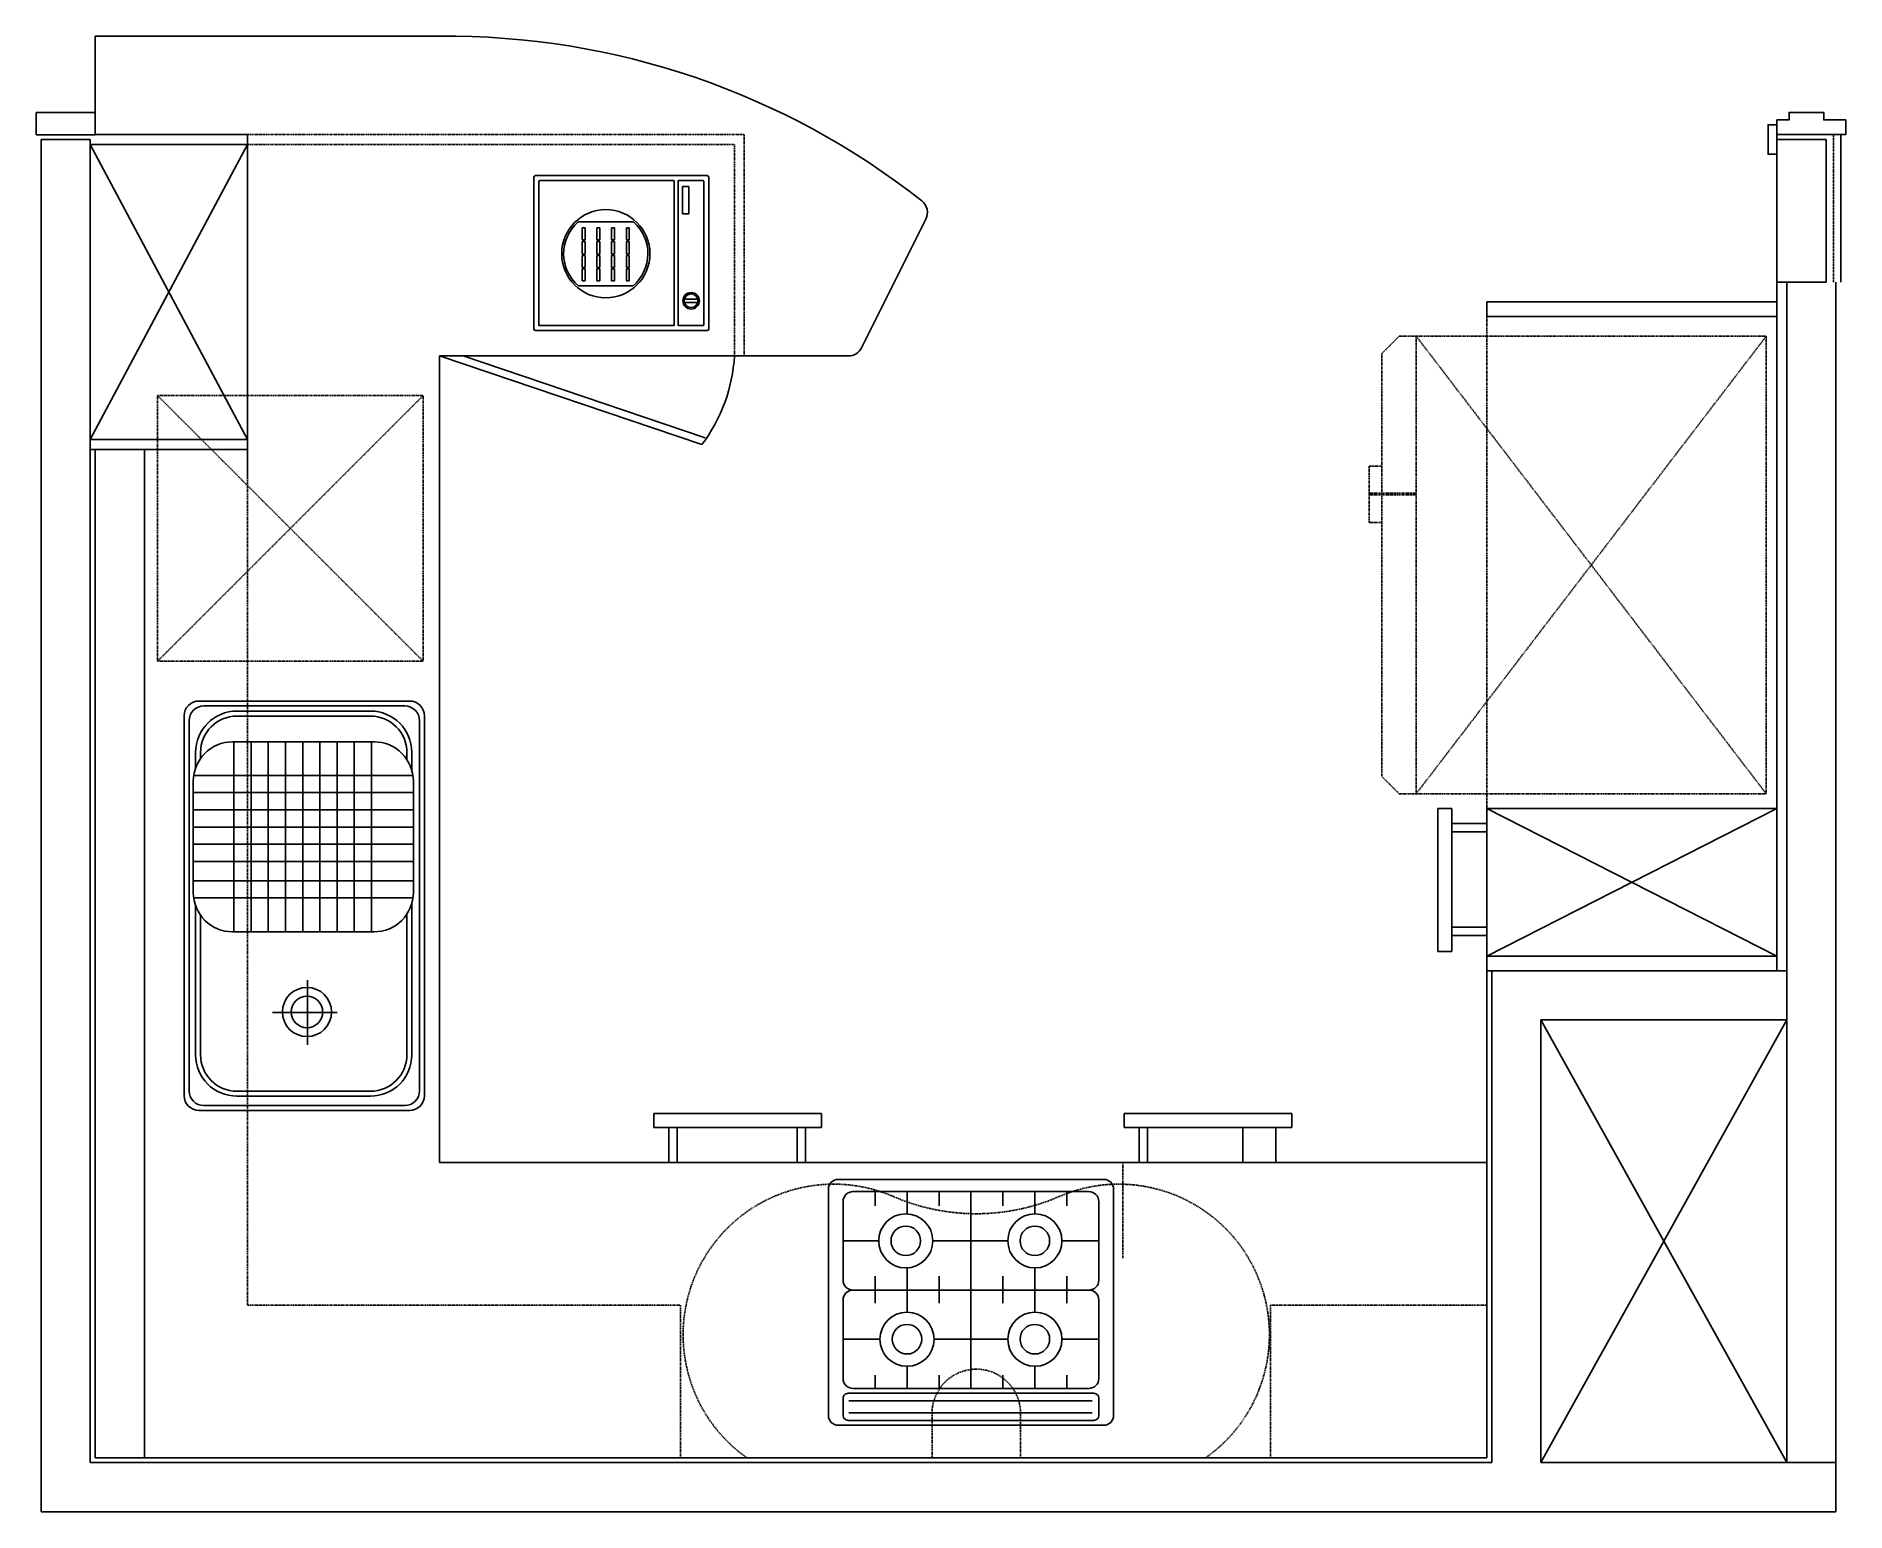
# Model space of a CAD drawing. Header units: millimetres. Extents: x -16097 to -12417, y -26215 to -23215.
import ezdxf

# ---------------------------------------------------------------- set-up
doc = ezdxf.new("R2010")
doc.units = ezdxf.units.MM
doc.linetypes.add('HID', pattern=[3, 2, -1])
doc.linetypes.add('HIDDEN', pattern=[2.5, 1.5, -1])
for name, color, linetype in [('1', 4, 'Continuous'), ('4', 4, 'Continuous'), ('DOO', 4, 'Continuous'), ('FIN', 6, 'Continuous'), ('FURN', 4, 'Continuous'), ('H1', 6, 'HID'), ('KIT', 4, 'Continuous'), ('OPEN', 6, 'Continuous'), ('W1', 3, 'Continuous'), ('WALL', 7, 'Continuous')]:
    doc.layers.add(name, color=color, linetype=linetype)

# ---------------------------------------------------------------- blocks, each defined once
blk = doc.blocks.new('HDCWP')
at = {"color": 4, "linetype": 'HIDDEN'}
blk.add_lwpolyline([(-96.8, 722.1), (-473.5, 722.1, 0.90158), (-175.2, 191.2, -0.207133), (161.6, 191.2, 0.90158), (459.9, 722.1), (83.2, 722.1), (83.2, 632.1, -1), (-96.8, 632.1)], format="xyb", close=True, dxfattribs=at)
blk = doc.blocks.new('BIOP')
at = {"layer": '1'}
for p, q in [((-284.7, 435.7), (-284.7, 895.7)), ((-264.7, 915.7), (275.3, 915.7)), ((-254.7, 895.7), (-254.7, 860.7)), ((-244.7, 905.7), (255.3, 905.7)), ((-241.5, 890.7), (254, 890.7)), ((265.3, 895.7), (265.3, 860.7)), ((295.3, 895.7), (295.3, 435.7)), ((255.3, 850.7), (-244.7, 850.7)), ((254, 865.7), (-241.5, 865.7)), ((-254.7, 820.7), (-254.7, 660.7)), ((245.3, 840.7), (-234.7, 840.7)), ((-189.7, 840.7), (-189.7, 814.1)), ((-124.7, 840.7), (-124.7, 795.7)), ((-59.7, 840.7), (-59.7, 814.1)), ((5.3, 840.7), (5.3, 440.8)), ((70.3, 840.7), (70.3, 814.1)), ((135.3, 840.7), (135.3, 795.7)), ((200.3, 840.7), (200.3, 814.1)), ((265.3, 820.7), (265.3, 660.7)), ((-179.7, 740.7), (-254.7, 740.7)), ((80.3, 740.7), (-69.7, 740.7)), ((265.3, 740.7), (190.3, 740.7)), ((-189.7, 667.5), (-189.7, 612.6)), ((-124.7, 685.7), (-124.7, 595.7)), ((-59.7, 667.5), (-59.7, 612.6)), ((70.3, 667.5), (70.3, 612.6)), ((135.3, 685.7), (135.3, 595.6)), ((200.3, 667.5), (200.3, 612.6)), ((245.3, 640.7), (-234.7, 640.7)), ((-254.7, 620.7), (-254.7, 460.7)), ((265.3, 620.7), (265.3, 460.7)), ((-179.7, 540.7), (-254.7, 540.7)), ((82.9, 540.7), (-69.7, 540.7)), ((265.3, 540.7), (192.9, 540.7)), ((-124.7, 485.7), (-124.7, 440.8)), ((135.3, 485.7), (135.3, 440.8)), ((-189.7, 469.6), (-189.7, 440.8)), ((-59.7, 469.6), (-59.7, 440.8)), ((70.3, 469.6), (70.3, 440.8)), ((200.3, 469.6), (200.3, 440.8)), ((275.3, 415.7), (-264.7, 415.7)), ((245.3, 440.7), (-234.7, 440.7))]:
    blk.add_line(p, q, dxfattribs=at)
for centre, radius in [((-124.7, 740.7), 55), ((135.3, 740.7), 55), ((-124.7, 740.7), 30), ((135.3, 740.7), 30), ((-124.7, 540.7), 55), ((137.9, 540.7), 55), ((-124.7, 540.7), 30), ((137.9, 540.7), 30)]:
    blk.add_circle(centre, radius, dxfattribs=at)
for centre, radius, start, end in [((-264.7, 895.7), 20, 90, 180), ((-244.7, 895.7), 10, 90, 180), ((255.3, 895.7), 10, 0, 90), ((275.3, 895.7), 20, 0, 90), ((-244.7, 860.7), 10, 180, 270), ((255.3, 860.7), 10, 270, 0), ((-234.7, 820.7), 20, 90, 180), ((245.3, 820.7), 20, 0, 90), ((-234.7, 660.7), 20, 180, 270), ((-234.7, 620.7), 20, 90, 180), ((245.3, 660.7), 20, 270, 0), ((245.3, 620.7), 20, 0, 90), ((-234.7, 460.7), 20, 180, 270), ((245.3, 460.7), 20, 270, 0), ((-264.7, 435.7), 20, 180, 270), ((275.3, 435.7), 20, 270, 0)]:
    blk.add_arc(centre, radius, start, end, dxfattribs=at)
blk = doc.blocks.new('JS90I')
at = {"color": 4}
for p, q in [((13.1, 211.6), (284.8, 211.6)), ((13.1, 201.6), (284.8, 201.6)), ((-70.9, -175.6), (-70.9, 127.6)), ((-60.9, -156.3), (-60.9, 127.6)), ((358.8, 127.6), (358.8, -158.5)), ((368.8, 127.6), (368.8, -180.2)), ((4.5, -122.4), (292, -122.4)), ((-75.5, -428.8), (-75.5, -202.4)), ((-74.8, -191.3), (371.2, -191.3)), ((372, -202.4), (372, -428.8)), ((-74.7, -226.3), (372, -226.3)), ((-74.7, -265.5), (371.1, -265.5)), ((-74.7, -300.5), (371.1, -300.5)), ((-74.7, -335.5), (371.1, -335.5)), ((-74.7, -370.5), (371.1, -370.5)), ((-74.7, -405.5), (371.1, -405.5)), ((-74.7, -440.5), (371.1, -440.5)), ((-70.9, -455.6), (-70.9, -487.2)), ((-60.9, -474.9), (-60.9, -487.2)), ((358.8, -487.2), (358.8, -472.7)), ((368.8, -487.2), (368.8, -451)), ((292, -508.8), (4.5, -508.8)), ((13.1, -561.2), (284.8, -561.2)), ((13.1, -571.2), (284.8, -571.2))]:
    blk.add_line(p, q, dxfattribs=at)
at = {"color": 4, "linetype": 'Continuous'}
for p, q in [((6.9, -122.4), (6.9, -508.8)), ((41.9, -122.4), (41.9, -508.8)), ((76.9, -122.4), (76.9, -508.8)), ((111.9, -122.4), (111.9, -508.8)), ((146.9, -122.4), (146.9, -508.8)), ((181.9, -122.4), (181.9, -508.8)), ((216.9, -122.4), (216.9, -508.8)), ((251.9, -122.4), (251.9, -508.8)), ((286.9, -122.4), (286.9, -508.8))]:
    blk.add_line(p, q, dxfattribs=at)
at = {"color": 4}
for points in [[(394.5, 210.7), (394.5, -561.7, -0.414214), (364.5, -591.7), (-64.1, -591.7, -0.414214), (-94.1, -561.7), (-94.1, 210.7, -0.414214), (-64.1, 240.7), (364.5, 240.7, -0.414214)], [(384.5, 200.7), (384.5, -551.7, -0.414214), (354.5, -581.7), (-54.1, -581.7, -0.414214), (-84.1, -551.7), (-84.1, 200.7, -0.414214), (-54.1, 230.7), (354.5, 230.7, -0.414214)]]:
    blk.add_lwpolyline(points, format="xyb", close=True, dxfattribs=at)
for radius in [49.9, 31.9]:
    blk.add_circle((155.6, 40.5), radius, dxfattribs=at)
for centre, radius, start, end in [((13.1, 127.6), 84, 90, 180), ((13.1, 127.6), 74, 90, 180), ((284.8, 127.6), 84, 0, 90), ((284.8, 127.6), 74, 0, 90), ((4.5, -202.4), 80, 90, 180), ((292, -202.4), 80, 0, 90), ((4.5, -428.8), 80, 180, 270), ((292, -428.8), 80, 270, 0), ((13.1, -487.2), 84, 180, 270), ((13.1, -487.2), 74, 180, 270), ((284.8, -487.2), 74, 270, 0), ((284.8, -487.2), 84, 270, 0)]:
    blk.add_arc(centre, radius, start, end, dxfattribs=at)
at = {"layer": 'FURN', "color": 4}
for p, q in [((156.7, 107.1), (156.7, -23.9)), ((216.9, 41.5), (85.8, 41.5))]:
    blk.add_line(p, q, dxfattribs=at)

msp = doc.modelspace()

# ---------------------------------------------------------------- linework, layer by layer
at = {"layer": '4'}
for p, q in [((-15084.5, -23501.2), (-15084.5, -23810.2)), ((-15081.5, -23498.2), (-14732.2, -23498.2)), ((-15074.5, -23509.2), (-15074.5, -23802.2)), ((-15073.5, -23508.2), (-14800.2, -23508.2)), ((-14799.2, -23509.2), (-14799.2, -23802.2)), ((-14791.2, -23509.2), (-14791.2, -23802.2)), ((-14790.2, -23508.2), (-14740.2, -23508.2)), ((-14739.2, -23509.2), (-14739.2, -23802.2)), ((-14729.2, -23501.2), (-14729.2, -23810.2)), ((-14782.3, -23575.7), (-14782.2, -23520.6)), ((-14782.2, -23520.6), (-14769.6, -23520.6)), ((-14769.6, -23520.6), (-14769.6, -23575.7)), ((-14769.6, -23575.7), (-14782.3, -23575.7)), ((-14994.8, -23592.4), (-14882, -23592.4)), ((-14986.6, -23604.4), (-14986.6, -23628.8)), ((-14986.6, -23604.4), (-14980.6, -23604.4)), ((-14980.6, -23604.4), (-14980.6, -23628.8)), ((-14956.6, -23604.4), (-14956.6, -23628.8)), ((-14956.6, -23604.4), (-14950.6, -23604.4)), ((-14950.6, -23604.4), (-14950.6, -23628.8)), ((-14926.6, -23604.4), (-14926.6, -23628.8)), ((-14926.6, -23604.4), (-14920.6, -23604.4)), ((-14920.6, -23604.4), (-14920.6, -23628.8)), ((-14896.6, -23604.4), (-14890.6, -23604.4)), ((-14896.6, -23604.4), (-14896.6, -23628.8)), ((-14890.6, -23604.4), (-14890.6, -23628.8)), ((-14986.6, -23628.8), (-14980.6, -23628.8)), ((-14986.6, -23631.8), (-14980.6, -23631.8)), ((-14986.6, -23631.8), (-14986.6, -23657.6)), ((-14986.6, -23657.6), (-14980.6, -23657.6)), ((-14986.6, -23660.6), (-14980.6, -23660.6)), ((-14986.6, -23660.6), (-14986.6, -23684.8)), ((-14980.6, -23631.8), (-14980.6, -23657.6)), ((-14980.6, -23660.6), (-14980.6, -23684.8)), ((-14956.6, -23628.8), (-14950.6, -23628.8)), ((-14956.6, -23631.8), (-14950.6, -23631.8)), ((-14956.6, -23631.8), (-14956.6, -23657.6)), ((-14956.6, -23657.6), (-14950.6, -23657.6)), ((-14956.6, -23660.6), (-14950.6, -23660.6)), ((-14956.6, -23660.6), (-14956.6, -23684.8)), ((-14950.6, -23631.8), (-14950.6, -23657.6)), ((-14950.6, -23660.6), (-14950.6, -23684.8)), ((-14926.6, -23628.8), (-14920.6, -23628.8)), ((-14926.6, -23631.8), (-14920.6, -23631.8)), ((-14926.6, -23631.8), (-14926.6, -23657.6)), ((-14926.6, -23657.6), (-14920.6, -23657.6)), ((-14926.6, -23660.6), (-14920.6, -23660.6)), ((-14926.6, -23660.6), (-14926.6, -23684.8)), ((-14920.6, -23631.8), (-14920.6, -23657.6)), ((-14920.6, -23660.6), (-14920.6, -23684.8)), ((-14896.6, -23628.8), (-14890.6, -23628.8)), ((-14896.6, -23631.8), (-14896.6, -23657.6)), ((-14896.6, -23631.8), (-14890.6, -23631.8)), ((-14896.6, -23657.6), (-14890.6, -23657.6)), ((-14896.6, -23660.6), (-14896.6, -23684.8)), ((-14896.6, -23660.6), (-14890.6, -23660.6)), ((-14890.6, -23631.8), (-14890.6, -23657.6)), ((-14890.6, -23660.6), (-14890.6, -23684.8)), ((-14986.6, -23684.8), (-14980.6, -23684.8)), ((-14986.6, -23687.8), (-14980.6, -23687.8)), ((-14986.6, -23687.8), (-14986.6, -23712.4)), ((-14980.6, -23687.8), (-14980.6, -23712.4)), ((-14956.6, -23684.8), (-14950.6, -23684.8)), ((-14956.6, -23687.8), (-14950.6, -23687.8)), ((-14956.6, -23687.8), (-14956.6, -23712.4)), ((-14950.6, -23687.8), (-14950.6, -23712.4)), ((-14926.6, -23684.8), (-14920.6, -23684.8)), ((-14926.6, -23687.8), (-14920.6, -23687.8)), ((-14926.6, -23687.8), (-14926.6, -23712.4)), ((-14920.6, -23687.8), (-14920.6, -23712.4)), ((-14896.6, -23684.8), (-14890.6, -23684.8)), ((-14896.6, -23687.8), (-14896.6, -23712.4)), ((-14896.6, -23687.8), (-14890.6, -23687.8)), ((-14890.6, -23687.8), (-14890.6, -23712.4)), ((-14993.8, -23722.5), (-14883, -23722.5)), ((-14986.6, -23712.4), (-14980.6, -23712.4)), ((-14956.6, -23712.4), (-14950.6, -23712.4)), ((-14926.6, -23712.4), (-14920.6, -23712.4)), ((-14896.6, -23712.4), (-14890.6, -23712.4)), ((-14778.3, -23749.4), (-14751.6, -23749.4)), ((-14778.3, -23755.9), (-14751.6, -23755.9)), ((-15073.5, -23803.2), (-14800.2, -23803.2)), ((-14790.2, -23803.2), (-14740.2, -23803.2)), ((-15081.5, -23813.2), (-14732.2, -23813.2))]:
    msp.add_line(p, q, dxfattribs=at)
for centre, radius in [((-14938.4, -23657), 89.7), ((-14764.9, -23752.6), 16.8), ((-14764.9, -23752.6), 13.8)]:
    msp.add_circle(centre, radius, dxfattribs=at)
for centre, radius, start, end in [((-15081.5, -23501.2), 3, 90, 180), ((-15073.5, -23509.2), 1, 90, 180), ((-14800.2, -23509.2), 1, 0, 90), ((-14790.2, -23509.2), 1, 90, 180), ((-14740.2, -23509.2), 1, 0, 90), ((-14740.2, -23509.2), 1, 0, 90), ((-14732.2, -23501.2), 3, 0, 90), ((-14938.4, -23657), 85.7, 131.0976, 229.7612), ((-14938.4, -23657), 85.7, 310.2388, 48.9024), ((-15073.5, -23802.2), 1, 180, 270), ((-14800.2, -23802.2), 1, 270, 0), ((-14790.2, -23802.2), 1, 180, 270), ((-14740.2, -23802.2), 1, 270, 0), ((-15081.5, -23810.2), 3, 180, 270), ((-14732.2, -23810.2), 3, 270, 0)]:
    msp.add_arc(centre, radius, start, end, dxfattribs=at)
at = {"layer": 'DOO'}
for points in [[(-16096.7, -23414.9), (-15976.7, -23414.9), (-15976.7, -23369.9), (-16096.7, -23369.9)], [(-12556.7, -23454.8), (-12574.7, -23454.8), (-12574.7, -23394.7), (-12556.7, -23394.7)]]:
    msp.add_lwpolyline(points, close=True, dxfattribs=at)
msp.add_lwpolyline([(-12556.7, -23384.8), (-12556.7, -23414.8), (-12416.7, -23414.8), (-12416.7, -23384.8), (-12461.7, -23384.8), (-12461.7, -23369.8), (-12532.2, -23369.8), (-12532.2, -23384.8), (-12556.7, -23384.8)], dxfattribs=at)
at = {"layer": 'FIN'}
for p, q in [((-12426.7, -23714.8), (-12426.7, -23414.8)), ((-12556.7, -25114.8), (-12556.7, -23714.8)), ((-15976.7, -24054.8), (-15986.7, -24054.8)), ((-15976.7, -24054.8), (-15976.7, -26104.8)), ((-13146.7, -25114.8), (-13146.7, -26104.8)), ((-15976.7, -26104.8), (-13146.7, -26104.8))]:
    msp.add_line(p, q, dxfattribs=at)
at = {"layer": 'H1'}
msp.add_line((-12441.7, -23714.8), (-12441.7, -23414.8), dxfattribs=at)
at = {"layer": 'KIT'}
for p, q in [((-15976.7, -23414.8), (-15976.7, -23214.8)), ((-15976.7, -23214.8), (-15276.7, -23214.8)), ((-15666.7, -24034.8), (-15986.7, -23434.8)), ((-15666.7, -23434.8), (-15986.7, -24034.8)), ((-15666.7, -23434.8), (-15986.7, -23434.8)), ((-15666.7, -23414.8), (-15976.7, -23414.8)), ((-15666.7, -23414.8), (-15666.7, -24114.8)), ((-14418.5, -23848.2), (-14287.6, -23586.5)), ((-12556.7, -23754.8), (-13146.7, -23754.8)), ((-13146.7, -23784.8), (-13146.7, -23754.8)), ((-12556.7, -23754.8), (-13146.7, -23754.8)), ((-12556.7, -23784.8), (-13146.7, -23784.8)), ((-13141.7, -23784.8), (-13146.7, -23784.8)), ((-15276.7, -23864.8), (-14742.9, -24044.9)), ((-15276.7, -23864.8), (-14445.3, -23864.8)), ((-15276.7, -23864.8), (-15276.7, -25504.8)), ((-15228.2, -23864.8), (-14736.5, -24031.3)), ((-15666.7, -24034.8), (-15986.7, -24034.8)), ((-15666.7, -24054.8), (-15986.7, -24054.8)), ((-15876.7, -24054.8), (-15876.7, -26104.8)), ((-13246.5, -25075.8, -10), (-13246.5, -24785, -10)), ((-13218.2, -24785, -10), (-13246.5, -24785, -10)), ((-13218.2, -24785, -10), (-13218.2, -25075.8, -10)), ((-13146.7, -24784.8), (-13146.7, -25084.8)), ((-12556.7, -24784.8), (-13146.7, -24784.8)), ((-12556.7, -25084.8), (-13146.7, -24784.8)), ((-12556.7, -24784.8), (-13146.7, -25084.8)), ((-13146.7, -24815.3), (-13218.2, -24815.3)), ((-13146.7, -24832.2), (-13218.2, -24832.2)), ((-13146.7, -25026.3), (-13218.2, -25026.3)), ((-13146.7, -25043.2), (-13218.2, -25043.2)), ((-13218.2, -25075.8, -10), (-13246.5, -25075.8, -10)), ((-13146.7, -25084.8), (-13146.7, -25114.8)), ((-12556.7, -25084.8), (-13146.7, -25084.8)), ((-12556.7, -25084.8), (-13146.7, -25084.8)), ((-13136.7, -25114.8), (-13146.7, -25114.8)), ((-14499.6, -25405.1, -10), (-14840.4, -25405.1, -10)), ((-14840.4, -25433.3, -10), (-14840.4, -25405.1, -10)), ((-14499.6, -25433.3, -10), (-14499.6, -25405.1, -10)), ((-13543.5, -25405.1, -10), (-13884.3, -25405.1, -10)), ((-13884.3, -25433.3, -10), (-13884.3, -25405.1, -10)), ((-13543.5, -25433.3, -10), (-13543.5, -25405.1, -10)), ((-14840.4, -25433.3, -10), (-14499.6, -25433.3, -10)), ((-14810.1, -25504.8), (-14810.1, -25433.3)), ((-14793.2, -25504.8), (-14793.2, -25433.3)), ((-14549.1, -25504.8), (-14549.1, -25433.3)), ((-14532.2, -25504.8), (-14532.2, -25433.3)), ((-13884.3, -25433.3, -10), (-13543.5, -25433.3, -10)), ((-13854, -25504.8), (-13854, -25433.3)), ((-13837.1, -25504.8), (-13837.1, -25433.3)), ((-13642.9, -25504.8), (-13642.9, -25433.3)), ((-13576.1, -25504.8), (-13576.1, -25433.3)), ((-15276.7, -25504.8), (-13146.7, -25504.8))]:
    msp.add_line(p, q, dxfattribs=at)
at = {"layer": 'KIT', "linetype": 'HIDDEN'}
for p, q in [((-15666.7, -23414.8), (-14656.7, -23414.8)), ((-15666.7, -23434.8), (-14676.7, -23434.8)), ((-14676.7, -23434.8), (-14676.7, -23864.8)), ((-14656.7, -23414.8), (-14656.7, -23864.8)), ((-13146.7, -23784.8), (-13146.7, -24784.8)), ((-13360.2, -23859.8), (-13325.2, -23824.8)), ((-12578.7, -23824.8), (-13325.2, -23824.8)), ((-13290.2, -23824.8), (-13290.2, -24754.8)), ((-12578.7, -23824.8), (-13290.2, -24754.8)), ((-12578.7, -24754.8), (-13290.2, -23824.8)), ((-12578.7, -23824.8), (-12578.7, -24754.8)), ((-13360.2, -23859.8), (-13360.2, -24719.8)), ((-15849.9, -24485.4), (-15849.9, -23945.4)), ((-15849.9, -23945.4), (-15309.9, -23945.4)), ((-15309.9, -24485.4), (-15849.9, -23945.4)), ((-15309.9, -23945.4), (-15849.9, -24485.4)), ((-15309.9, -24485.4), (-15309.9, -23945.4)), ((-13360, -24089.1), (-13386.3, -24089.1)), ((-13386.3, -24089.1), (-13386.3, -24203.3)), ((-15666.7, -24114.8), (-15666.7, -25794.8)), ((-13290.2, -24144.1), (-13386.3, -24144.1)), ((-13290.2, -24147.1), (-13386.3, -24147.1)), ((-13360.2, -24203.3), (-13386.3, -24203.3)), ((-15849.9, -24485.4), (-15309.9, -24485.4)), ((-13360.2, -24719.8), (-13325.2, -24754.8)), ((-12578.7, -24754.8), (-13325.2, -24754.8)), ((-13886.7, -25504.8), (-13886.7, -25699)), ((-15666.7, -25794.8), (-14786.7, -25794.8)), ((-14786.7, -25794.8), (-14786.7, -26104.8)), ((-13586.7, -25794.8), (-13146.7, -25794.8)), ((-13586.7, -25794.8), (-13586.7, -26104.8))]:
    msp.add_line(p, q, dxfattribs=at)
at = {"layer": 'KIT'}
for centre, radius, start, end in [((-15260.9, -24773), 1558.3, 51.7356, 90.5839), ((-14314.4, -23573), 30, 333.4349, 51.7356), ((-15009.7, -23844.7), 333.6, 323.1171, 356.5399), ((-14445.3, -23834.8), 30, 270, 333.4349)]:
    msp.add_arc(centre, radius, start, end, dxfattribs=at)
at = {"layer": 'OPEN'}
for p, q in [((-13036.7, -26114.8), (-12536.7, -25214.8)), ((-12536.7, -26114.8), (-13036.7, -25214.8))]:
    msp.add_line(p, q, dxfattribs=at)
at = {"layer": 'W1'}
for p, q in [((-12536.7, -23714.8), (-12536.7, -26114.8)), ((-12436.7, -23714.8), (-12436.7, -26114.8))]:
    msp.add_line(p, q, dxfattribs=at)
at = {"layer": 'WALL'}
for p, q in [((-16086.7, -23424.9), (-16086.7, -26214.8)), ((-16086.7, -23424.9), (-15986.7, -23424.9)), ((-15986.7, -23424.9), (-15986.7, -26114.8)), ((-12556.7, -23714.8), (-12556.7, -23424.8)), ((-12556.7, -23424.8), (-12456.7, -23424.8)), ((-12456.7, -23714.8), (-12456.7, -23424.8)), ((-12556.7, -23714.8), (-12456.7, -23714.8)), ((-15987.2, -24052.4), (-15986.7, -24052.4)), ((-13136.7, -25114.8), (-13136.7, -26114.8)), ((-12536.7, -25114.8), (-13136.7, -25114.8)), ((-12536.7, -25114.8), (-12536.7, -25214.8)), ((-13036.7, -25214.8), (-13036.7, -26114.8)), ((-12536.7, -25214.8), (-13036.7, -25214.8)), ((-15986.7, -26114.8), (-13136.7, -26114.8)), ((-13036.7, -26114.8), (-12436.7, -26114.8)), ((-12436.7, -26114.8), (-12436.7, -26214.8)), ((-16086.7, -26214.8), (-12436.7, -26214.8))]:
    msp.add_line(p, q, dxfattribs=at)

# ---------------------------------------------------------------- block references
at = {"layer": '1', "rotation": 180}
msp.add_blockref('BIOP', (-14190.5, -25123.2), dxfattribs=at)
at = {"layer": 'KIT', "xscale": -1, "rotation": 180}
msp.add_blockref('JS90I', (-15701.7, -25158.1), dxfattribs=at)
at = {"layer": 'KIT', "rotation": 180}
msp.add_blockref('HDCWP', (-14191.8, -25382.7), dxfattribs=at)

doc.saveas('drawing.dxf')
